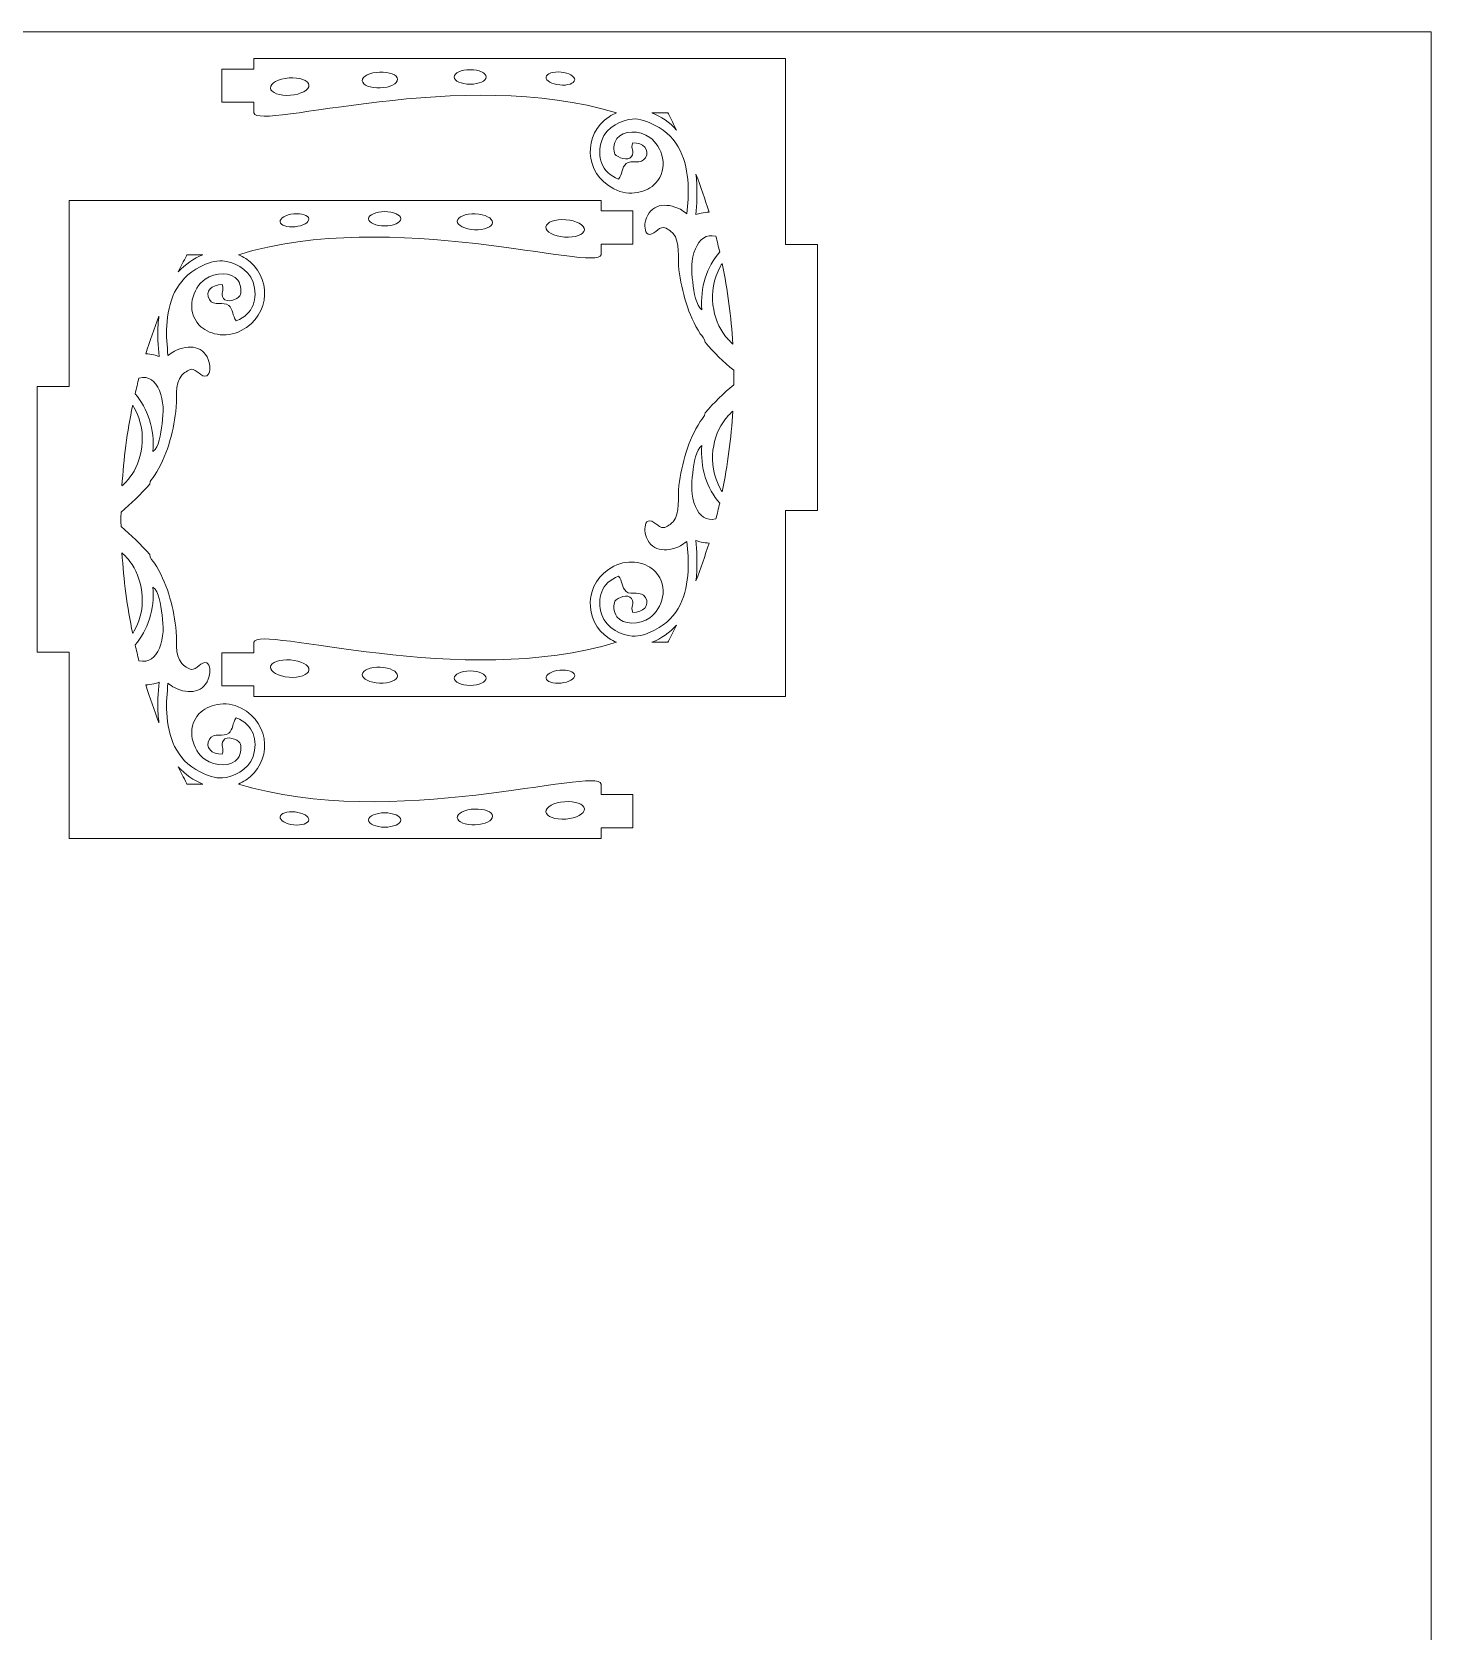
# Model space of a CAD drawing. Header units: millimetres. Extents: x -450 to 450, y -969 to 969.
# Drawn here: x 186.9 to 450, y -2.4 to 298.4 of the extents above; entities that cross this region are included whole.
import ezdxf

# ---------------------------------------------------------------- set-up
doc = ezdxf.new("R2010")
doc.units = ezdxf.units.MM
doc.header["$MEASUREMENT"] = 0
doc.layers.add('Camada 1', color=7, linetype='Continuous')

msp = doc.modelspace()

# ---------------------------------------------------------------- linework, layer by layer
at = {"layer": 'Camada 1', "color": 254, "lineweight": 20}
msp.add_lwpolyline([(-450, -301.6081), (450, -301.6081), (450, 298.3919), (-450, 298.3919), (-450, -301.6081)], close=True, dxfattribs=at)
at = {"layer": 'Camada 1', "color": 230, "lineweight": 20}
for points, knots in [([(299.8059, 282.0218), (301.2337, 282.137), (302.6713, 281.5576), (304.013, 280.8889), (304.013, 280.8889), (308.6911, 278.5588), (310.047, 274.1607), (310.3115, 269.8005), (310.3115, 269.8005), (310.4291, 267.8569), (310.2209, 266.084), (310.0726, 264.194), (310.0726, 264.194), (309.6408, 264.4761), (309.2426, 264.8509), (308.8599, 265.0417), (308.8599, 265.0417), (306.1278, 266.4027), (303.1753, 266.0664), (302.3026, 262.8898), (302.3026, 262.8898), (302.1097, 262.1863), (302.0874, 260.6884), (302.7761, 260.3844), (302.7761, 260.3844), (303.7363, 259.9609), (304.713, 261.7366), (305.6787, 261.6133), (305.6787, 261.6133), (306.2461, 261.5409), (307.1294, 260.8796), (307.4709, 260.4992), (307.4709, 260.4992), (308.9194, 258.886), (308.2893, 255.9076), (308.5848, 253.6862), (308.5848, 253.6862), (309.1329, 249.5657), (310.3046, 245.1503), (312.5963, 241.6475), (312.5963, 241.6475), (312.9134, 241.1625), (313.4787, 240.7298), (313.5107, 240.0233), (313.5107, 240.0233), (315.1616, 238.0961), (316.9574, 236.3405), (318.8981, 234.7562), (318.8981, 234.7562), (318.9039, 234.3014), (318.9067, 233.8467), (318.9065, 233.3919), (318.9065, 233.3919), (318.9067, 232.9371), (318.9039, 232.4824), (318.8981, 232.0276), (318.8981, 232.0276), (316.9574, 230.4433), (315.1616, 228.6877), (313.5107, 226.7605), (313.5107, 226.7605), (313.4787, 226.054), (312.9134, 225.6213), (312.5963, 225.1363), (312.5963, 225.1363), (310.3046, 221.6335), (309.1329, 217.2181), (308.5848, 213.0976), (308.5848, 213.0976), (308.2893, 210.8762), (308.9194, 207.8978), (307.4709, 206.2846), (307.4709, 206.2846), (307.1294, 205.9042), (306.2461, 205.2429), (305.6787, 205.1705), (305.6787, 205.1705), (304.713, 205.0472), (303.7363, 206.8229), (302.7761, 206.3994), (302.7761, 206.3994), (302.0874, 206.0954), (302.1097, 204.5975), (302.3026, 203.894), (302.3026, 203.894), (303.1753, 200.7174), (306.1278, 200.3811), (308.8599, 201.7421), (308.8599, 201.7421), (309.2426, 201.9329), (309.6408, 202.3077), (310.0726, 202.5898), (310.0726, 202.5898), (310.2209, 200.6998), (310.4291, 198.9269), (310.3115, 196.9833), (310.3115, 196.9833), (310.047, 192.6231), (308.6911, 188.225), (304.013, 185.8949), (304.013, 185.8949), (302.6713, 185.2262), (301.2337, 184.6468), (299.8059, 184.762), (299.8059, 184.762), (298.0239, 184.9059), (294.9062, 186.1598), (294.0666, 188.7879), (294.0666, 188.7879), (293.0858, 191.8549), (293.9783, 194.8048), (297.2327, 196.0505), (297.2327, 196.0505), (297.9852, 195.1635), (297.8023, 193.8486), (298.6537, 193.1593), (298.6537, 193.1593), (299.6485, 192.354), (301.4619, 193.418), (302.2895, 192.0359), (302.2895, 192.0359), (303.1964, 190.5225), (301.811, 189.1816), (299.8985, 189.2327), (299.8985, 189.2327), (299.3728, 190.3731), (300.3418, 190.7921), (299.6567, 191.8324), (299.6567, 191.8324), (299.0298, 192.785), (296.9988, 192.0209), (296.5548, 191.3421), (296.5548, 191.3421), (296.2202, 190.8308), (296.2501, 189.3332), (296.9267, 188.4097), (296.9267, 188.4097), (298.0759, 186.8415), (301.1631, 186.8351), (303.1028, 188.2226), (303.1028, 188.2226), (305.457, 189.9072), (306.7909, 194.0825), (304.184, 196.8534), (304.184, 196.8534), (302.606, 198.5314), (299.3173, 199.4444), (296.3175, 197.8946), (296.3175, 197.8946), (290.6251, 194.954), (290.5335, 187.5185), (295.4594, 184.336), (295.4594, 184.336), (295.9012, 184.0505), (296.3535, 183.8127), (296.8131, 183.6191), (296.8131, 183.6191), (268.0569, 174.6619), (229.3525, 187.0057), (228.6419, 183.6191), (228.6419, 183.6191), (228.6419, 183.6191), (228.6419, 181.6191), (228.6419, 181.6191), (228.6419, 181.6191), (228.6419, 181.6191), (222.6419, 181.6191), (222.6419, 181.6191), (222.6419, 181.6191), (222.6419, 181.6191), (222.6419, 175.3919), (222.6419, 175.3919), (222.6419, 175.3919), (222.6419, 175.3919), (228.6419, 175.3919), (228.6419, 175.3919), (228.6419, 175.3919), (228.6419, 175.3919), (228.6419, 173.3919), (228.6419, 173.3919), (228.6419, 173.3919), (228.6419, 173.3919), (328.6419, 173.3919), (328.6419, 173.3919), (328.6419, 173.3919), (328.6419, 173.3919), (328.6419, 208.3919), (328.6419, 208.3919), (328.6419, 208.3919), (328.6419, 208.3919), (334.6419, 208.3919), (334.6419, 208.3919), (334.6419, 208.3919), (334.6419, 208.3919), (334.6419, 258.3919), (334.6419, 258.3919), (334.6419, 258.3919), (334.6419, 258.3919), (328.6419, 258.3919), (328.6419, 258.3919), (328.6419, 258.3919), (328.6419, 258.3919), (328.6419, 293.3919), (328.6419, 293.3919), (328.6419, 293.3919), (328.6419, 293.3919), (228.6419, 293.3919), (228.6419, 293.3919), (228.6419, 293.3919), (228.6419, 293.3919), (228.6419, 291.3919), (228.6419, 291.3919), (228.6419, 291.3919), (228.6419, 291.3919), (222.6419, 291.3919), (222.6419, 291.3919), (222.6419, 291.3919), (222.6419, 291.3919), (222.6419, 285.1647), (222.6419, 285.1647), (222.6419, 285.1647), (222.6419, 285.1647), (228.6419, 285.1647), (228.6419, 285.1647), (228.6419, 285.1647), (228.6419, 285.1647), (228.6419, 283.1647), (228.6419, 283.1647), (228.6419, 283.1647), (229.3525, 279.7781), (268.0569, 292.1219), (296.8131, 283.1647), (296.8131, 283.1647), (296.3535, 282.9711), (295.9012, 282.7333), (295.4594, 282.4478), (295.4594, 282.4478), (290.5335, 279.2653), (290.6251, 271.8298), (296.3175, 268.8892), (296.3175, 268.8892), (299.3173, 267.3394), (302.606, 268.2524), (304.184, 269.9304), (304.184, 269.9304), (306.7909, 272.7013), (305.457, 276.8766), (303.1028, 278.5612), (303.1028, 278.5612), (301.1631, 279.9487), (298.0759, 279.9423), (296.9267, 278.3741), (296.9267, 278.3741), (296.2501, 277.4506), (296.2202, 275.953), (296.5548, 275.4417), (296.5548, 275.4417), (296.9988, 274.7629), (299.0298, 273.9988), (299.6567, 274.9514), (299.6567, 274.9514), (300.3418, 275.9917), (299.3728, 276.4107), (299.8985, 277.5511), (299.8985, 277.5511), (301.811, 277.6022), (303.1964, 276.2613), (302.2895, 274.7479), (302.2895, 274.7479), (301.4619, 273.3658), (299.6485, 274.4298), (298.6537, 273.6245), (298.6537, 273.6245), (297.8023, 272.9352), (297.9852, 271.6203), (297.2327, 270.7333), (297.2327, 270.7333), (293.9783, 271.979), (293.0858, 274.9289), (294.0666, 277.9959), (294.0666, 277.9959), (294.9062, 280.624), (298.0239, 281.8779), (299.8059, 282.0218)], [0, 0, 0, 0, 0.01388889, 0.01388889, 0.01388889, 0.01388889, 0.02777778, 0.02777778, 0.02777778, 0.02777778, 0.04166667, 0.04166667, 0.04166667, 0.04166667, 0.05555556, 0.05555556, 0.05555556, 0.05555556, 0.06944444, 0.06944444, 0.06944444, 0.06944444, 0.08333333, 0.08333333, 0.08333333, 0.08333333, 0.09722222, 0.09722222, 0.09722222, 0.09722222, 0.11111111, 0.11111111, 0.11111111, 0.11111111, 0.125, 0.125, 0.125, 0.125, 0.13888889, 0.13888889, 0.13888889, 0.13888889, 0.15277778, 0.15277778, 0.15277778, 0.15277778, 0.16666667, 0.16666667, 0.16666667, 0.16666667, 0.18055556, 0.18055556, 0.18055556, 0.18055556, 0.19444444, 0.19444444, 0.19444444, 0.19444444, 0.20833333, 0.20833333, 0.20833333, 0.20833333, 0.22222222, 0.22222222, 0.22222222, 0.22222222, 0.23611111, 0.23611111, 0.23611111, 0.23611111, 0.25, 0.25, 0.25, 0.25, 0.26388889, 0.26388889, 0.26388889, 0.26388889, 0.27777778, 0.27777778, 0.27777778, 0.27777778, 0.29166667, 0.29166667, 0.29166667, 0.29166667, 0.30555556, 0.30555556, 0.30555556, 0.30555556, 0.31944444, 0.31944444, 0.31944444, 0.31944444, 0.33333333, 0.33333333, 0.33333333, 0.33333333, 0.34722222, 0.34722222, 0.34722222, 0.34722222, 0.36111111, 0.36111111, 0.36111111, 0.36111111, 0.375, 0.375, 0.375, 0.375, 0.38888889, 0.38888889, 0.38888889, 0.38888889, 0.40277778, 0.40277778, 0.40277778, 0.40277778, 0.41666667, 0.41666667, 0.41666667, 0.41666667, 0.43055556, 0.43055556, 0.43055556, 0.43055556, 0.44444444, 0.44444444, 0.44444444, 0.44444444, 0.45833333, 0.45833333, 0.45833333, 0.45833333, 0.47222222, 0.47222222, 0.47222222, 0.47222222, 0.48611111, 0.48611111, 0.48611111, 0.48611111, 0.5, 0.5, 0.5, 0.5, 0.51388889, 0.51388889, 0.51388889, 0.51388889, 0.52777778, 0.52777778, 0.52777778, 0.52777778, 0.54166667, 0.54166667, 0.54166667, 0.54166667, 0.55555556, 0.55555556, 0.55555556, 0.55555556, 0.56944444, 0.56944444, 0.56944444, 0.56944444, 0.58333333, 0.58333333, 0.58333333, 0.58333333, 0.59722222, 0.59722222, 0.59722222, 0.59722222, 0.61111111, 0.61111111, 0.61111111, 0.61111111, 0.625, 0.625, 0.625, 0.625, 0.63888889, 0.63888889, 0.63888889, 0.63888889, 0.65277778, 0.65277778, 0.65277778, 0.65277778, 0.66666667, 0.66666667, 0.66666667, 0.66666667, 0.68055556, 0.68055556, 0.68055556, 0.68055556, 0.69444444, 0.69444444, 0.69444444, 0.69444444, 0.70833333, 0.70833333, 0.70833333, 0.70833333, 0.72222222, 0.72222222, 0.72222222, 0.72222222, 0.73611111, 0.73611111, 0.73611111, 0.73611111, 0.75, 0.75, 0.75, 0.75, 0.76388889, 0.76388889, 0.76388889, 0.76388889, 0.77777778, 0.77777778, 0.77777778, 0.77777778, 0.79166667, 0.79166667, 0.79166667, 0.79166667, 0.80555556, 0.80555556, 0.80555556, 0.80555556, 0.81944444, 0.81944444, 0.81944444, 0.81944444, 0.83333333, 0.83333333, 0.83333333, 0.83333333, 0.84722222, 0.84722222, 0.84722222, 0.84722222, 0.86111111, 0.86111111, 0.86111111, 0.86111111, 0.875, 0.875, 0.875, 0.875, 0.88888889, 0.88888889, 0.88888889, 0.88888889, 0.90277778, 0.90277778, 0.90277778, 0.90277778, 0.91666667, 0.91666667, 0.91666667, 0.91666667, 0.93055556, 0.93055556, 0.93055556, 0.93055556, 0.94444444, 0.94444444, 0.94444444, 0.94444444, 0.95833333, 0.95833333, 0.95833333, 0.95833333, 0.97222222, 0.97222222, 0.97222222, 0.97222222, 1, 1, 1, 1]), ([(239.0039, 288.3966), (239.0727, 287.4972), (237.5074, 286.6441), (235.508, 286.4913), (235.508, 286.4913), (233.5086, 286.3386), (231.832, 286.9439), (231.7632, 287.8434), (231.7632, 287.8434), (231.6945, 288.7427), (233.2597, 289.5958), (235.2592, 289.7486), (235.2592, 289.7486), (237.2585, 289.9013), (238.9352, 289.296), (239.0039, 288.3966)], [0, 0, 0, 0, 0.2, 0.2, 0.2, 0.2, 0.4, 0.4, 0.4, 0.4, 0.6, 0.6, 0.6, 0.6, 1, 1, 1, 1]), ([(255.6715, 289.496), (255.7049, 288.6714), (254.2457, 287.9425), (252.4124, 287.8681), (252.4124, 287.8681), (250.579, 287.7938), (249.0656, 288.4022), (249.0321, 289.2268), (249.0321, 289.2268), (248.9987, 290.0515), (250.4579, 290.7804), (252.2912, 290.8548), (252.2912, 290.8548), (254.1246, 290.9291), (255.638, 290.3207), (255.6715, 289.496)], [0, 0, 0, 0, 0.2, 0.2, 0.2, 0.2, 0.4, 0.4, 0.4, 0.4, 0.6, 0.6, 0.6, 0.6, 1, 1, 1, 1]), ([(272.3339, 289.9299), (272.3339, 289.1812), (270.9845, 288.5741), (269.3201, 288.5741), (269.3201, 288.5741), (267.6555, 288.5741), (266.3061, 289.1812), (266.3061, 289.9299), (266.3061, 289.9299), (266.3061, 290.6787), (267.6555, 291.2857), (269.3201, 291.2857), (269.3201, 291.2857), (270.9845, 291.2857), (272.3339, 290.6787), (272.3339, 289.9299)], [0, 0, 0, 0, 0.2, 0.2, 0.2, 0.2, 0.4, 0.4, 0.4, 0.4, 0.6, 0.6, 0.6, 0.6, 1, 1, 1, 1]), ([(288.9799, 289.3673), (288.9124, 288.6986), (287.6526, 288.2781), (286.166, 288.4282), (286.166, 288.4282), (284.6794, 288.5782), (283.5291, 289.242), (283.5966, 289.9107), (283.5966, 289.9107), (283.6641, 290.5794), (284.9239, 290.9999), (286.4104, 290.8498), (286.4104, 290.8498), (287.8971, 290.6998), (289.0474, 290.036), (288.9799, 289.3673)], [0, 0, 0, 0, 0.2, 0.2, 0.2, 0.2, 0.4, 0.4, 0.4, 0.4, 0.6, 0.6, 0.6, 0.6, 1, 1, 1, 1]), ([(306.5973, 282.9795), (307.1306, 281.9714), (307.6451, 280.9563), (308.1437, 279.9357), (308.1437, 279.9357), (306.8226, 281.3887), (305.2213, 282.5083), (303.5087, 283.1647), (303.5087, 283.1647), (303.5087, 283.1647), (306.4991, 283.1647), (306.4991, 283.1647), (306.4991, 283.1647), (306.4991, 283.1647), (306.5973, 282.9795), (306.5973, 282.9795)], [0, 0, 0, 0, 0.2, 0.2, 0.2, 0.2, 0.4, 0.4, 0.4, 0.4, 0.6, 0.6, 0.6, 0.6, 1, 1, 1, 1]), ([(311.7678, 271.6393), (312.6773, 269.2873), (313.5006, 266.9108), (314.2363, 264.5142), (314.2363, 264.5142), (313.7293, 264.5228), (313.2309, 264.4179), (312.7464, 264.3286), (312.7464, 264.3286), (312.4222, 264.2687), (312.0713, 264.1422), (311.7461, 264.0343), (311.7461, 264.0343), (311.9477, 265.891), (312.0336, 268.2658), (311.9236, 270.0443), (311.9236, 270.0443), (311.8896, 270.5924), (311.8376, 271.1232), (311.7678, 271.6393)], [0, 0, 0, 0, 0.16666667, 0.16666667, 0.16666667, 0.16666667, 0.33333333, 0.33333333, 0.33333333, 0.33333333, 0.5, 0.5, 0.5, 0.5, 0.66666667, 0.66666667, 0.66666667, 0.66666667, 1, 1, 1, 1]), ([(222.7646, 158.0921), (221.3368, 157.9769), (219.8992, 158.5563), (218.5575, 159.225), (218.5575, 159.225), (213.8794, 161.5551), (212.5235, 165.9532), (212.259, 170.3134), (212.259, 170.3134), (212.1414, 172.257), (212.3496, 174.0299), (212.4979, 175.9199), (212.4979, 175.9199), (212.9297, 175.6378), (213.3279, 175.263), (213.7106, 175.0722), (213.7106, 175.0722), (216.4427, 173.7112), (219.3952, 174.0475), (220.2679, 177.2241), (220.2679, 177.2241), (220.4608, 177.9276), (220.4831, 179.4255), (219.7944, 179.7295), (219.7944, 179.7295), (218.8342, 180.153), (217.8575, 178.3773), (216.8918, 178.5006), (216.8918, 178.5006), (216.3244, 178.573), (215.4411, 179.2343), (215.0996, 179.6147), (215.0996, 179.6147), (213.6511, 181.2279), (214.2812, 184.2063), (213.9857, 186.4277), (213.9857, 186.4277), (213.4376, 190.5482), (212.2659, 194.9636), (209.9742, 198.4664), (209.9742, 198.4664), (209.6571, 198.9514), (209.0918, 199.3841), (209.0598, 200.0906), (209.0598, 200.0906), (207.4089, 202.0178), (205.6131, 203.7734), (203.6724, 205.3577), (203.6724, 205.3577), (203.6666, 205.8125), (203.6638, 206.2672), (203.664, 206.722), (203.664, 206.722), (203.6638, 207.1768), (203.6666, 207.6315), (203.6724, 208.0863), (203.6724, 208.0863), (205.6131, 209.6706), (207.4089, 211.4262), (209.0598, 213.3534), (209.0598, 213.3534), (209.0918, 214.0599), (209.6571, 214.4926), (209.9742, 214.9776), (209.9742, 214.9776), (212.2659, 218.4804), (213.4376, 222.8958), (213.9857, 227.0163), (213.9857, 227.0163), (214.2812, 229.2377), (213.6511, 232.2161), (215.0996, 233.8293), (215.0996, 233.8293), (215.4411, 234.2097), (216.3244, 234.871), (216.8918, 234.9434), (216.8918, 234.9434), (217.8575, 235.0667), (218.8342, 233.291), (219.7944, 233.7145), (219.7944, 233.7145), (220.4831, 234.0185), (220.4608, 235.5164), (220.2679, 236.2199), (220.2679, 236.2199), (219.3952, 239.3965), (216.4427, 239.7328), (213.7106, 238.3718), (213.7106, 238.3718), (213.3279, 238.181), (212.9297, 237.8062), (212.4979, 237.5241), (212.4979, 237.5241), (212.3496, 239.4141), (212.1414, 241.187), (212.259, 243.1306), (212.259, 243.1306), (212.5235, 247.4908), (213.8794, 251.8889), (218.5575, 254.219), (218.5575, 254.219), (219.8992, 254.8877), (221.3368, 255.4671), (222.7646, 255.3519), (222.7646, 255.3519), (224.5466, 255.208), (227.6643, 253.9541), (228.5039, 251.326), (228.5039, 251.326), (229.4847, 248.259), (228.5922, 245.3091), (225.3378, 244.0634), (225.3378, 244.0634), (224.5853, 244.9504), (224.7682, 246.2653), (223.9168, 246.9546), (223.9168, 246.9546), (222.922, 247.7599), (221.1086, 246.6959), (220.281, 248.078), (220.281, 248.078), (219.3741, 249.5914), (220.7595, 250.9323), (222.672, 250.8812), (222.672, 250.8812), (223.1977, 249.7408), (222.2287, 249.3218), (222.9138, 248.2815), (222.9138, 248.2815), (223.5407, 247.3289), (225.5717, 248.093), (226.0157, 248.7718), (226.0157, 248.7718), (226.3503, 249.2831), (226.3204, 250.7807), (225.6438, 251.7042), (225.6438, 251.7042), (224.4946, 253.2724), (221.4074, 253.2788), (219.4677, 251.8913), (219.4677, 251.8913), (217.1135, 250.2067), (215.7796, 246.0314), (218.3865, 243.2605), (218.3865, 243.2605), (219.9645, 241.5825), (223.2532, 240.6695), (226.253, 242.2193), (226.253, 242.2193), (231.9454, 245.1599), (232.037, 252.5954), (227.1111, 255.7779), (227.1111, 255.7779), (226.6693, 256.0634), (226.217, 256.3012), (225.7574, 256.4948), (225.7574, 256.4948), (254.5136, 265.452), (293.218, 253.1082), (293.9286, 256.4948), (293.9286, 256.4948), (293.9286, 256.4948), (293.9286, 258.4948), (293.9286, 258.4948), (293.9286, 258.4948), (293.9286, 258.4948), (299.9286, 258.4948), (299.9286, 258.4948), (299.9286, 258.4948), (299.9286, 258.4948), (299.9286, 264.722), (299.9286, 264.722), (299.9286, 264.722), (299.9286, 264.722), (293.9286, 264.722), (293.9286, 264.722), (293.9286, 264.722), (293.9286, 264.722), (293.9286, 266.722), (293.9286, 266.722), (293.9286, 266.722), (293.9286, 266.722), (193.9286, 266.722), (193.9286, 266.722), (193.9286, 266.722), (193.9286, 266.722), (193.9286, 231.722), (193.9286, 231.722), (193.9286, 231.722), (193.9286, 231.722), (187.9286, 231.722), (187.9286, 231.722), (187.9286, 231.722), (187.9286, 231.722), (187.9286, 181.722), (187.9286, 181.722), (187.9286, 181.722), (187.9286, 181.722), (193.9286, 181.722), (193.9286, 181.722), (193.9286, 181.722), (193.9286, 181.722), (193.9286, 146.722), (193.9286, 146.722), (193.9286, 146.722), (193.9286, 146.722), (293.9286, 146.722), (293.9286, 146.722), (293.9286, 146.722), (293.9286, 146.722), (293.9286, 148.722), (293.9286, 148.722), (293.9286, 148.722), (293.9286, 148.722), (299.9286, 148.722), (299.9286, 148.722), (299.9286, 148.722), (299.9286, 148.722), (299.9286, 154.9492), (299.9286, 154.9492), (299.9286, 154.9492), (299.9286, 154.9492), (293.9286, 154.9492), (293.9286, 154.9492), (293.9286, 154.9492), (293.9286, 154.9492), (293.9286, 156.9492), (293.9286, 156.9492), (293.9286, 156.9492), (293.218, 160.3358), (254.5136, 147.992), (225.7574, 156.9492), (225.7574, 156.9492), (226.217, 157.1428), (226.6693, 157.3806), (227.1111, 157.6661), (227.1111, 157.6661), (232.037, 160.8486), (231.9454, 168.2841), (226.253, 171.2247), (226.253, 171.2247), (223.2532, 172.7745), (219.9645, 171.8615), (218.3865, 170.1835), (218.3865, 170.1835), (215.7796, 167.4126), (217.1135, 163.2373), (219.4677, 161.5527), (219.4677, 161.5527), (221.4074, 160.1652), (224.4946, 160.1716), (225.6438, 161.7398), (225.6438, 161.7398), (226.3204, 162.6633), (226.3503, 164.1609), (226.0157, 164.6722), (226.0157, 164.6722), (225.5717, 165.351), (223.5407, 166.1151), (222.9138, 165.1625), (222.9138, 165.1625), (222.2287, 164.1222), (223.1977, 163.7032), (222.672, 162.5628), (222.672, 162.5628), (220.7595, 162.5117), (219.3741, 163.8526), (220.281, 165.366), (220.281, 165.366), (221.1086, 166.7481), (222.922, 165.6841), (223.9168, 166.4894), (223.9168, 166.4894), (224.7682, 167.1787), (224.5853, 168.4936), (225.3378, 169.3806), (225.3378, 169.3806), (228.5922, 168.1349), (229.4847, 165.185), (228.5039, 162.118), (228.5039, 162.118), (227.6643, 159.4899), (224.5466, 158.236), (222.7646, 158.0921)], [0, 0, 0, 0, 0.01388889, 0.01388889, 0.01388889, 0.01388889, 0.02777778, 0.02777778, 0.02777778, 0.02777778, 0.04166667, 0.04166667, 0.04166667, 0.04166667, 0.05555556, 0.05555556, 0.05555556, 0.05555556, 0.06944444, 0.06944444, 0.06944444, 0.06944444, 0.08333333, 0.08333333, 0.08333333, 0.08333333, 0.09722222, 0.09722222, 0.09722222, 0.09722222, 0.11111111, 0.11111111, 0.11111111, 0.11111111, 0.125, 0.125, 0.125, 0.125, 0.13888889, 0.13888889, 0.13888889, 0.13888889, 0.15277778, 0.15277778, 0.15277778, 0.15277778, 0.16666667, 0.16666667, 0.16666667, 0.16666667, 0.18055556, 0.18055556, 0.18055556, 0.18055556, 0.19444444, 0.19444444, 0.19444444, 0.19444444, 0.20833333, 0.20833333, 0.20833333, 0.20833333, 0.22222222, 0.22222222, 0.22222222, 0.22222222, 0.23611111, 0.23611111, 0.23611111, 0.23611111, 0.25, 0.25, 0.25, 0.25, 0.26388889, 0.26388889, 0.26388889, 0.26388889, 0.27777778, 0.27777778, 0.27777778, 0.27777778, 0.29166667, 0.29166667, 0.29166667, 0.29166667, 0.30555556, 0.30555556, 0.30555556, 0.30555556, 0.31944444, 0.31944444, 0.31944444, 0.31944444, 0.33333333, 0.33333333, 0.33333333, 0.33333333, 0.34722222, 0.34722222, 0.34722222, 0.34722222, 0.36111111, 0.36111111, 0.36111111, 0.36111111, 0.375, 0.375, 0.375, 0.375, 0.38888889, 0.38888889, 0.38888889, 0.38888889, 0.40277778, 0.40277778, 0.40277778, 0.40277778, 0.41666667, 0.41666667, 0.41666667, 0.41666667, 0.43055556, 0.43055556, 0.43055556, 0.43055556, 0.44444444, 0.44444444, 0.44444444, 0.44444444, 0.45833333, 0.45833333, 0.45833333, 0.45833333, 0.47222222, 0.47222222, 0.47222222, 0.47222222, 0.48611111, 0.48611111, 0.48611111, 0.48611111, 0.5, 0.5, 0.5, 0.5, 0.51388889, 0.51388889, 0.51388889, 0.51388889, 0.52777778, 0.52777778, 0.52777778, 0.52777778, 0.54166667, 0.54166667, 0.54166667, 0.54166667, 0.55555556, 0.55555556, 0.55555556, 0.55555556, 0.56944444, 0.56944444, 0.56944444, 0.56944444, 0.58333333, 0.58333333, 0.58333333, 0.58333333, 0.59722222, 0.59722222, 0.59722222, 0.59722222, 0.61111111, 0.61111111, 0.61111111, 0.61111111, 0.625, 0.625, 0.625, 0.625, 0.63888889, 0.63888889, 0.63888889, 0.63888889, 0.65277778, 0.65277778, 0.65277778, 0.65277778, 0.66666667, 0.66666667, 0.66666667, 0.66666667, 0.68055556, 0.68055556, 0.68055556, 0.68055556, 0.69444444, 0.69444444, 0.69444444, 0.69444444, 0.70833333, 0.70833333, 0.70833333, 0.70833333, 0.72222222, 0.72222222, 0.72222222, 0.72222222, 0.73611111, 0.73611111, 0.73611111, 0.73611111, 0.75, 0.75, 0.75, 0.75, 0.76388889, 0.76388889, 0.76388889, 0.76388889, 0.77777778, 0.77777778, 0.77777778, 0.77777778, 0.79166667, 0.79166667, 0.79166667, 0.79166667, 0.80555556, 0.80555556, 0.80555556, 0.80555556, 0.81944444, 0.81944444, 0.81944444, 0.81944444, 0.83333333, 0.83333333, 0.83333333, 0.83333333, 0.84722222, 0.84722222, 0.84722222, 0.84722222, 0.86111111, 0.86111111, 0.86111111, 0.86111111, 0.875, 0.875, 0.875, 0.875, 0.88888889, 0.88888889, 0.88888889, 0.88888889, 0.90277778, 0.90277778, 0.90277778, 0.90277778, 0.91666667, 0.91666667, 0.91666667, 0.91666667, 0.93055556, 0.93055556, 0.93055556, 0.93055556, 0.94444444, 0.94444444, 0.94444444, 0.94444444, 0.95833333, 0.95833333, 0.95833333, 0.95833333, 0.97222222, 0.97222222, 0.97222222, 0.97222222, 1, 1, 1, 1]), ([(236.4045, 261.7587), (234.9179, 261.6086), (233.6581, 262.0291), (233.5906, 262.6978), (233.5906, 262.6978), (233.5231, 263.3665), (234.6735, 264.0303), (236.16, 264.1803), (236.16, 264.1803), (237.6466, 264.3304), (238.9065, 263.9099), (238.974, 263.2412), (238.974, 263.2412), (239.0415, 262.5725), (237.8911, 261.9087), (236.4045, 261.7587)], [0, 0, 0, 0, 0.2, 0.2, 0.2, 0.2, 0.4, 0.4, 0.4, 0.4, 0.6, 0.6, 0.6, 0.6, 1, 1, 1, 1]), ([(253.2505, 261.9046), (251.586, 261.9046), (250.2366, 262.5117), (250.2366, 263.2604), (250.2366, 263.2604), (250.2366, 264.0092), (251.586, 264.6162), (253.2505, 264.6162), (253.2505, 264.6162), (254.915, 264.6162), (256.2644, 264.0092), (256.2644, 263.2604), (256.2644, 263.2604), (256.2644, 262.5117), (254.915, 261.9046), (253.2505, 261.9046)], [0, 0, 0, 0, 0.2, 0.2, 0.2, 0.2, 0.4, 0.4, 0.4, 0.4, 0.6, 0.6, 0.6, 0.6, 1, 1, 1, 1]), ([(270.1581, 261.1986), (268.3248, 261.273), (266.8656, 262.0018), (266.8991, 262.8266), (266.8991, 262.8266), (266.9325, 263.6513), (268.4459, 264.2596), (270.2793, 264.1853), (270.2793, 264.1853), (272.1126, 264.1109), (273.5718, 263.382), (273.5384, 262.5573), (273.5384, 262.5573), (273.5049, 261.7326), (271.9915, 261.1243), (270.1581, 261.1986)], [0, 0, 0, 0, 0.2, 0.2, 0.2, 0.2, 0.4, 0.4, 0.4, 0.4, 0.6, 0.6, 0.6, 0.6, 1, 1, 1, 1]), ([(287.0625, 259.8219), (285.063, 259.9747), (283.4979, 260.8277), (283.5666, 261.7271), (283.5666, 261.7271), (283.6353, 262.6265), (285.3119, 263.2318), (287.3114, 263.0791), (287.3114, 263.0791), (289.3108, 262.9263), (290.876, 262.0732), (290.8073, 261.1738), (290.8073, 261.1738), (290.7385, 260.2744), (289.0619, 259.6691), (287.0625, 259.8219)], [0, 0, 0, 0, 0.2, 0.2, 0.2, 0.2, 0.4, 0.4, 0.4, 0.4, 0.6, 0.6, 0.6, 0.6, 1, 1, 1, 1]), ([(311.6776, 257.6319), (312.4374, 259.4043), (313.6724, 260.4322), (315.5198, 259.979), (315.5198, 259.979), (315.7745, 258.9952), (316.0159, 258.0088), (316.2419, 257.0197), (316.2419, 257.0197), (313.8843, 254.2532), (312.4936, 250.292), (312.9028, 246.1487), (312.9028, 246.1487), (311.7593, 246.9983), (311.4245, 249.2711), (311.1712, 251.3818), (311.1712, 251.3818), (310.919, 253.4838), (310.813, 255.6138), (311.6776, 257.6319)], [0, 0, 0, 0, 0.16666667, 0.16666667, 0.16666667, 0.16666667, 0.33333333, 0.33333333, 0.33333333, 0.33333333, 0.5, 0.5, 0.5, 0.5, 0.66666667, 0.66666667, 0.66666667, 0.66666667, 1, 1, 1, 1]), ([(219.0618, 256.4948), (217.3492, 255.8384), (215.7479, 254.7188), (214.4268, 253.2658), (214.4268, 253.2658), (214.9254, 254.2864), (215.4399, 255.3015), (215.9732, 256.3096), (215.9732, 256.3096), (215.9732, 256.3096), (216.0714, 256.4948), (216.0714, 256.4948), (216.0714, 256.4948), (216.0714, 256.4948), (219.0618, 256.4948), (219.0618, 256.4948)], [0, 0, 0, 0, 0.2, 0.2, 0.2, 0.2, 0.4, 0.4, 0.4, 0.4, 0.6, 0.6, 0.6, 0.6, 1, 1, 1, 1]), ([(316.7085, 254.8692), (317.745, 249.8565), (318.4172, 244.7867), (318.7201, 239.6995), (318.7201, 239.6995), (318.0896, 240.2729), (317.574, 240.8318), (317.212, 241.3125), (317.212, 241.3125), (315.0652, 244.1625), (313.6798, 249.4194), (316.4046, 254.3612), (316.4046, 254.3612), (316.4999, 254.5339), (316.6015, 254.7033), (316.7085, 254.8692)], [0, 0, 0, 0, 0.2, 0.2, 0.2, 0.2, 0.4, 0.4, 0.4, 0.4, 0.6, 0.6, 0.6, 0.6, 1, 1, 1, 1]), ([(209.8241, 237.6587), (209.3396, 237.748), (208.8412, 237.8529), (208.3342, 237.8443), (208.3342, 237.8443), (209.0699, 240.2409), (209.8932, 242.6174), (210.8027, 244.9694), (210.8027, 244.9694), (210.7329, 244.4533), (210.6809, 243.9225), (210.6469, 243.3744), (210.6469, 243.3744), (210.5369, 241.5959), (210.6228, 239.2211), (210.8244, 237.3644), (210.8244, 237.3644), (210.4992, 237.4723), (210.1483, 237.5988), (209.8241, 237.6587)], [0, 0, 0, 0, 0.16666667, 0.16666667, 0.16666667, 0.16666667, 0.33333333, 0.33333333, 0.33333333, 0.33333333, 0.5, 0.5, 0.5, 0.5, 0.66666667, 0.66666667, 0.66666667, 0.66666667, 1, 1, 1, 1]), ([(211.3993, 224.7119), (211.146, 222.6012), (210.8112, 220.3284), (209.6677, 219.4788), (209.6677, 219.4788), (210.0769, 223.6221), (208.6862, 227.5833), (206.3286, 230.3498), (206.3286, 230.3498), (206.5546, 231.3389), (206.796, 232.3253), (207.0507, 233.3091), (207.0507, 233.3091), (208.8981, 233.7623), (210.1331, 232.7344), (210.8929, 230.962), (210.8929, 230.962), (211.7575, 228.9439), (211.6515, 226.8139), (211.3993, 224.7119)], [0, 0, 0, 0, 0.16666667, 0.16666667, 0.16666667, 0.16666667, 0.33333333, 0.33333333, 0.33333333, 0.33333333, 0.5, 0.5, 0.5, 0.5, 0.66666667, 0.66666667, 0.66666667, 0.66666667, 1, 1, 1, 1]), ([(206.1659, 227.6913), (208.8907, 222.7495), (207.5053, 217.4926), (205.3585, 214.6426), (205.3585, 214.6426), (204.9965, 214.1619), (204.4809, 213.603), (203.8504, 213.0296), (203.8504, 213.0296), (204.1533, 218.1168), (204.8255, 223.1866), (205.862, 228.1993), (205.862, 228.1993), (205.969, 228.0334), (206.0706, 227.864), (206.1659, 227.6913)], [0, 0, 0, 0, 0.2, 0.2, 0.2, 0.2, 0.4, 0.4, 0.4, 0.4, 0.6, 0.6, 0.6, 0.6, 1, 1, 1, 1]), ([(316.4046, 212.4226), (313.6798, 217.3644), (315.0652, 222.6213), (317.212, 225.4713), (317.212, 225.4713), (317.574, 225.952), (318.0896, 226.5109), (318.7201, 227.0843), (318.7201, 227.0843), (318.4172, 221.9971), (317.745, 216.9273), (316.7085, 211.9146), (316.7085, 211.9146), (316.6015, 212.0805), (316.4999, 212.2499), (316.4046, 212.4226)], [0, 0, 0, 0, 0.2, 0.2, 0.2, 0.2, 0.4, 0.4, 0.4, 0.4, 0.6, 0.6, 0.6, 0.6, 1, 1, 1, 1]), ([(311.1712, 215.402), (311.4245, 217.5127), (311.7593, 219.7855), (312.9028, 220.6351), (312.9028, 220.6351), (312.4936, 216.4918), (313.8843, 212.5306), (316.2419, 209.7641), (316.2419, 209.7641), (316.0159, 208.775), (315.7745, 207.7886), (315.5198, 206.8048), (315.5198, 206.8048), (313.6724, 206.3516), (312.4374, 207.3795), (311.6776, 209.1519), (311.6776, 209.1519), (310.813, 211.17), (310.919, 213.3), (311.1712, 215.402)], [0, 0, 0, 0, 0.16666667, 0.16666667, 0.16666667, 0.16666667, 0.33333333, 0.33333333, 0.33333333, 0.33333333, 0.5, 0.5, 0.5, 0.5, 0.66666667, 0.66666667, 0.66666667, 0.66666667, 1, 1, 1, 1]), ([(312.7464, 202.4552), (313.2309, 202.3659), (313.7293, 202.261), (314.2363, 202.2696), (314.2363, 202.2696), (313.5006, 199.873), (312.6773, 197.4965), (311.7678, 195.1445), (311.7678, 195.1445), (311.8376, 195.6606), (311.8896, 196.1914), (311.9236, 196.7395), (311.9236, 196.7395), (312.0336, 198.518), (311.9477, 200.8928), (311.7461, 202.7495), (311.7461, 202.7495), (312.0713, 202.6416), (312.4222, 202.5151), (312.7464, 202.4552)], [0, 0, 0, 0, 0.16666667, 0.16666667, 0.16666667, 0.16666667, 0.33333333, 0.33333333, 0.33333333, 0.33333333, 0.5, 0.5, 0.5, 0.5, 0.66666667, 0.66666667, 0.66666667, 0.66666667, 1, 1, 1, 1]), ([(205.862, 185.2447), (204.8255, 190.2574), (204.1533, 195.3272), (203.8504, 200.4144), (203.8504, 200.4144), (204.4809, 199.841), (204.9965, 199.2821), (205.3585, 198.8014), (205.3585, 198.8014), (207.5053, 195.9514), (208.8907, 190.6945), (206.1659, 185.7527), (206.1659, 185.7527), (206.0706, 185.58), (205.969, 185.4106), (205.862, 185.2447)], [0, 0, 0, 0, 0.2, 0.2, 0.2, 0.2, 0.4, 0.4, 0.4, 0.4, 0.6, 0.6, 0.6, 0.6, 1, 1, 1, 1]), ([(210.8929, 182.482), (210.1331, 180.7096), (208.8981, 179.6817), (207.0507, 180.1349), (207.0507, 180.1349), (206.796, 181.1187), (206.5546, 182.1051), (206.3286, 183.0942), (206.3286, 183.0942), (208.6862, 185.8607), (210.0769, 189.8219), (209.6677, 193.9652), (209.6677, 193.9652), (210.8112, 193.1156), (211.146, 190.8428), (211.3993, 188.7321), (211.3993, 188.7321), (211.6515, 186.6301), (211.7575, 184.5001), (210.8929, 182.482)], [0, 0, 0, 0, 0.16666667, 0.16666667, 0.16666667, 0.16666667, 0.33333333, 0.33333333, 0.33333333, 0.33333333, 0.5, 0.5, 0.5, 0.5, 0.66666667, 0.66666667, 0.66666667, 0.66666667, 1, 1, 1, 1]), ([(303.5087, 183.6191), (305.2213, 184.2755), (306.8226, 185.3951), (308.1437, 186.8481), (308.1437, 186.8481), (307.6451, 185.8275), (307.1306, 184.8124), (306.5973, 183.8043), (306.5973, 183.8043), (306.5973, 183.8043), (306.4991, 183.6191), (306.4991, 183.6191), (306.4991, 183.6191), (306.4991, 183.6191), (303.5087, 183.6191), (303.5087, 183.6191)], [0, 0, 0, 0, 0.2, 0.2, 0.2, 0.2, 0.4, 0.4, 0.4, 0.4, 0.6, 0.6, 0.6, 0.6, 1, 1, 1, 1]), ([(235.508, 180.292), (237.5075, 180.1392), (239.0726, 179.2862), (239.0039, 178.3868), (239.0039, 178.3868), (238.9352, 177.4874), (237.2586, 176.8821), (235.2591, 177.0348), (235.2591, 177.0348), (233.2597, 177.1876), (231.6945, 178.0407), (231.7632, 178.9401), (231.7632, 178.9401), (231.832, 179.8395), (233.5086, 180.4448), (235.508, 180.292)], [0, 0, 0, 0, 0.2, 0.2, 0.2, 0.2, 0.4, 0.4, 0.4, 0.4, 0.6, 0.6, 0.6, 0.6, 1, 1, 1, 1]), ([(252.4124, 178.9153), (254.2457, 178.8409), (255.7049, 178.1121), (255.6714, 177.2873), (255.6714, 177.2873), (255.638, 176.4626), (254.1246, 175.8543), (252.2912, 175.9286), (252.2912, 175.9286), (250.4579, 176.003), (248.9987, 176.7319), (249.0321, 177.5566), (249.0321, 177.5566), (249.0656, 178.3813), (250.579, 178.9896), (252.4124, 178.9153)], [0, 0, 0, 0, 0.2, 0.2, 0.2, 0.2, 0.4, 0.4, 0.4, 0.4, 0.6, 0.6, 0.6, 0.6, 1, 1, 1, 1]), ([(269.32, 178.2093), (270.9845, 178.2093), (272.3339, 177.6022), (272.3339, 176.8535), (272.3339, 176.8535), (272.3339, 176.1047), (270.9845, 175.4977), (269.32, 175.4977), (269.32, 175.4977), (267.6555, 175.4977), (266.3061, 176.1047), (266.3061, 176.8535), (266.3061, 176.8535), (266.3061, 177.6022), (267.6555, 178.2093), (269.32, 178.2093)], [0, 0, 0, 0, 0.2, 0.2, 0.2, 0.2, 0.4, 0.4, 0.4, 0.4, 0.6, 0.6, 0.6, 0.6, 1, 1, 1, 1]), ([(286.166, 178.3552), (287.6526, 178.5053), (288.9124, 178.0848), (288.9799, 177.4161), (288.9799, 177.4161), (289.0474, 176.7474), (287.897, 176.0836), (286.4105, 175.9336), (286.4105, 175.9336), (284.9239, 175.7835), (283.664, 176.204), (283.5965, 176.8727), (283.5965, 176.8727), (283.529, 177.5414), (284.6794, 178.2052), (286.166, 178.3552)], [0, 0, 0, 0, 0.2, 0.2, 0.2, 0.2, 0.4, 0.4, 0.4, 0.4, 0.6, 0.6, 0.6, 0.6, 1, 1, 1, 1]), ([(210.8027, 168.4746), (209.8932, 170.8266), (209.0699, 173.2031), (208.3342, 175.5997), (208.3342, 175.5997), (208.8412, 175.5911), (209.3396, 175.696), (209.8241, 175.7853), (209.8241, 175.7853), (210.1483, 175.8452), (210.4992, 175.9717), (210.8244, 176.0796), (210.8244, 176.0796), (210.6228, 174.2229), (210.5369, 171.8481), (210.6469, 170.0696), (210.6469, 170.0696), (210.6809, 169.5215), (210.7329, 168.9907), (210.8027, 168.4746)], [0, 0, 0, 0, 0.16666667, 0.16666667, 0.16666667, 0.16666667, 0.33333333, 0.33333333, 0.33333333, 0.33333333, 0.5, 0.5, 0.5, 0.5, 0.66666667, 0.66666667, 0.66666667, 0.66666667, 1, 1, 1, 1]), ([(215.9732, 157.1344), (215.4399, 158.1425), (214.9254, 159.1576), (214.4268, 160.1782), (214.4268, 160.1782), (215.7479, 158.7252), (217.3492, 157.6056), (219.0618, 156.9492), (219.0618, 156.9492), (219.0618, 156.9492), (216.0714, 156.9492), (216.0714, 156.9492), (216.0714, 156.9492), (216.0714, 156.9492), (215.9732, 157.1344), (215.9732, 157.1344)], [0, 0, 0, 0, 0.2, 0.2, 0.2, 0.2, 0.4, 0.4, 0.4, 0.4, 0.6, 0.6, 0.6, 0.6, 1, 1, 1, 1]), ([(283.5666, 151.7173), (283.4978, 152.6167), (285.0631, 153.4698), (287.0625, 153.6226), (287.0625, 153.6226), (289.0619, 153.7753), (290.7385, 153.17), (290.8073, 152.2705), (290.8073, 152.2705), (290.876, 151.3712), (289.3108, 150.5181), (287.3113, 150.3653), (287.3113, 150.3653), (285.312, 150.2126), (283.6353, 150.8179), (283.5666, 151.7173)], [0, 0, 0, 0, 0.2, 0.2, 0.2, 0.2, 0.4, 0.4, 0.4, 0.4, 0.6, 0.6, 0.6, 0.6, 1, 1, 1, 1]), ([(233.5906, 150.7466), (233.6581, 151.4153), (234.9179, 151.8358), (236.4045, 151.6857), (236.4045, 151.6857), (237.8911, 151.5357), (239.0414, 150.8719), (238.9739, 150.2032), (238.9739, 150.2032), (238.9064, 149.5345), (237.6466, 149.114), (236.1601, 149.2641), (236.1601, 149.2641), (234.6734, 149.4141), (233.5231, 150.0779), (233.5906, 150.7466)], [0, 0, 0, 0, 0.2, 0.2, 0.2, 0.2, 0.4, 0.4, 0.4, 0.4, 0.6, 0.6, 0.6, 0.6, 1, 1, 1, 1]), ([(250.2366, 150.184), (250.2366, 150.9327), (251.586, 151.5398), (253.2504, 151.5398), (253.2504, 151.5398), (254.915, 151.5398), (256.2644, 150.9327), (256.2644, 150.184), (256.2644, 150.184), (256.2644, 149.4352), (254.915, 148.8282), (253.2504, 148.8282), (253.2504, 148.8282), (251.586, 148.8282), (250.2366, 149.4352), (250.2366, 150.184)], [0, 0, 0, 0, 0.2, 0.2, 0.2, 0.2, 0.4, 0.4, 0.4, 0.4, 0.6, 0.6, 0.6, 0.6, 1, 1, 1, 1]), ([(266.899, 150.6179), (266.8656, 151.4425), (268.3248, 152.1714), (270.1581, 152.2458), (270.1581, 152.2458), (271.9915, 152.3201), (273.5049, 151.7117), (273.5384, 150.8871), (273.5384, 150.8871), (273.5718, 150.0624), (272.1126, 149.3335), (270.2793, 149.2591), (270.2793, 149.2591), (268.4459, 149.1848), (266.9325, 149.7932), (266.899, 150.6179)], [0, 0, 0, 0, 0.2, 0.2, 0.2, 0.2, 0.4, 0.4, 0.4, 0.4, 0.6, 0.6, 0.6, 0.6, 1, 1, 1, 1])]:
    msp.add_open_spline(points, degree=3, knots=knots, dxfattribs=at)

doc.saveas('drawing.dxf')
